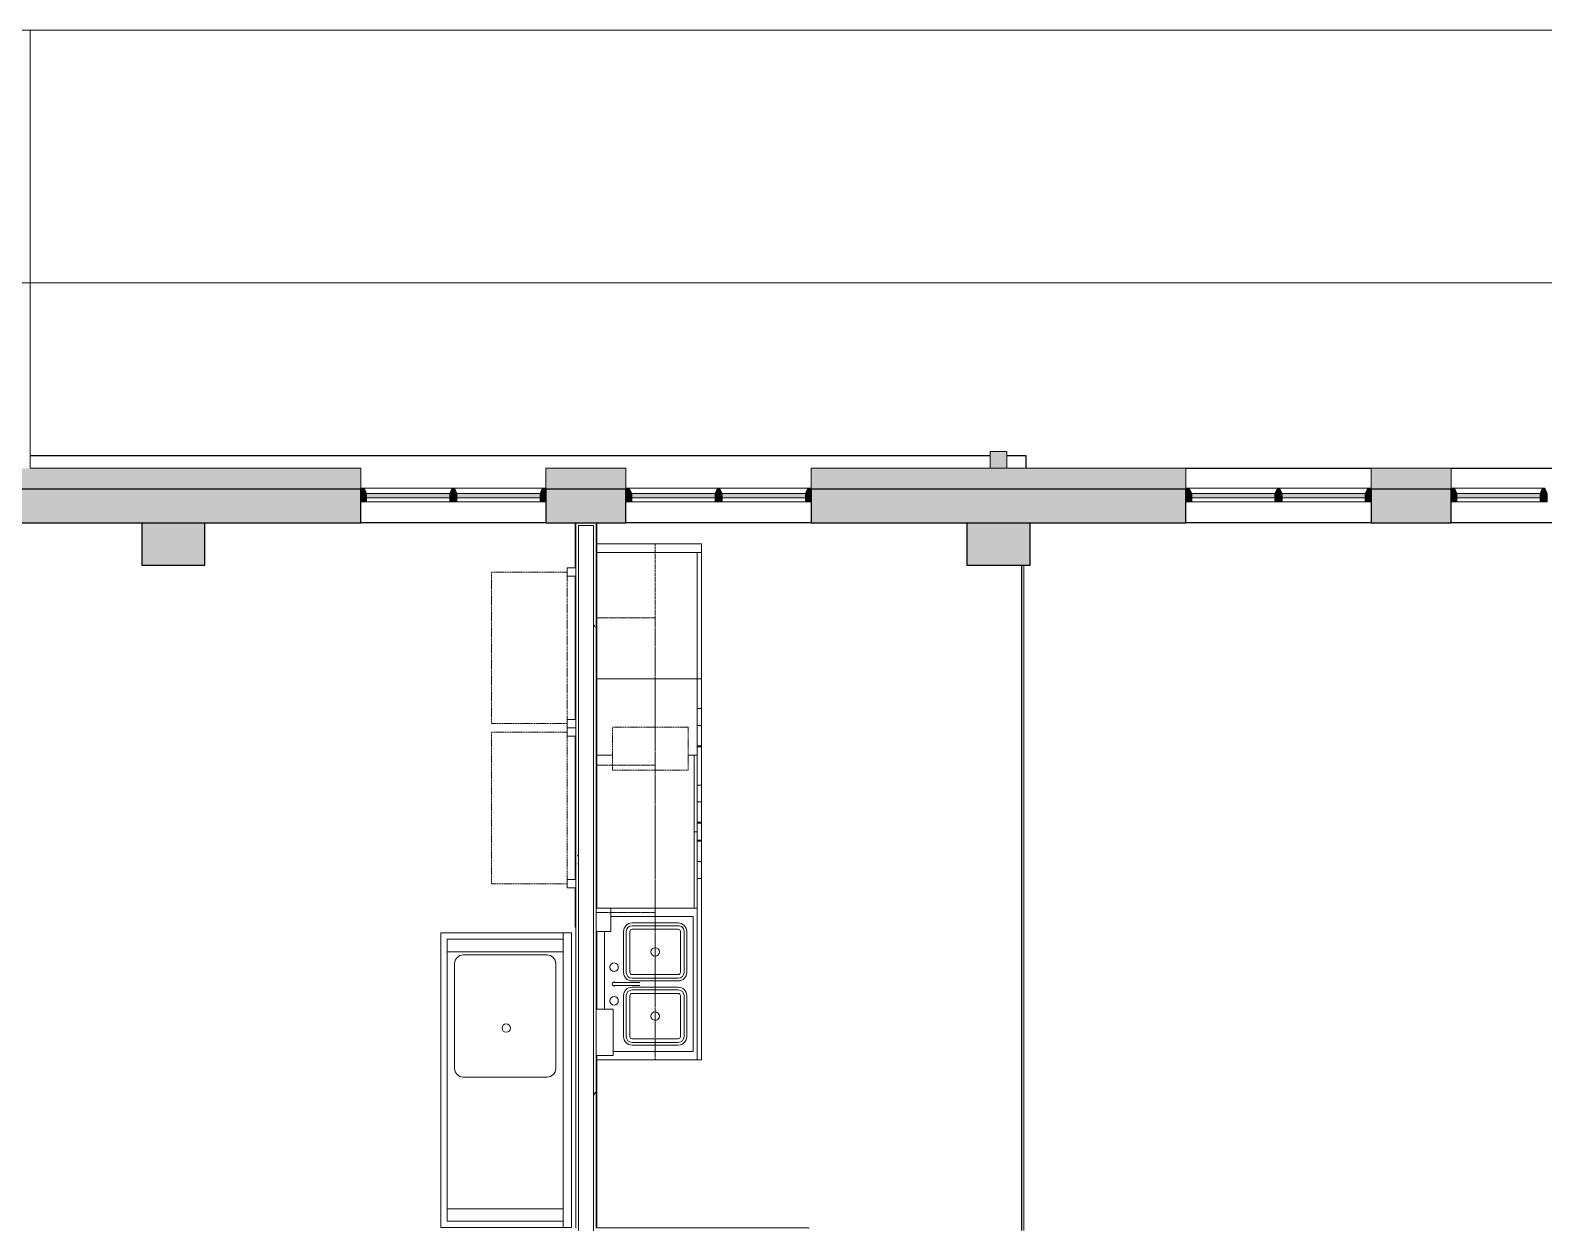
# Model space of a CAD drawing. Header units: inches. Extents: x -3640 to -1418, y -3630 to 137.
# Drawn here: x -2254.4 to -1894.9, y -394 to -109.6 of the extents above; entities that cross this region are included whole.
import ezdxf

# ---------------------------------------------------------------- set-up
doc = ezdxf.new("R2010")
doc.units = ezdxf.units.IN
doc.header["$MEASUREMENT"] = 0
for name, pattern in [('Dash 1_16_', [0.125, 0.0625, -0.0625]), ('Dash dot', [0.625, 0.25, -0.1875, 0, -0.1875]), ('Dash Small', [0.125, 0.0625, -0.0625]), ('Hidden', [0.28125, 0.1875, -0.09375]), ('Hidden Equipment- BSALS', [0.0625, 0.03125, -0.03125]), ('Hidden Equipment- LTP', [0.0625, 0.03125, -0.03125])]:
    doc.linetypes.add(name, pattern=pattern)
for name, color, linetype, lineweight in [('A-FLOR', 192, 'Continuous', 13), ('A-GENM', 13, 'Continuous', 9), ('A-GLAZ-CURT', 52, 'Continuous', 13), ('A-GLAZ-CWMG', 51, 'Continuous', 13), ('A-WALL', 113, 'Continuous', 13), ('A-WALL-PATT', 111, 'Continuous', 13), ('I-WALL', 2, 'Continuous', 13), ('L-SITE-WALL', 31, 'Continuous', 13), ('P-SANR-FIXT', 6, 'Continuous', 13), ('Q-CASE', 31, 'Continuous', 13), ('Q-SPCQ', 91, 'Continuous', 13), ('S-COLS', 52, 'Continuous', 13)]:
    doc.layers.add(name, color=color, linetype=linetype, lineweight=lineweight)
pattern_1 = [(0, (0, 0), (30.72, 7.68), [1.267, -21.773, 1.267, -21.773, -122.88]), (0, (0, 0), (30.72, 7.68), [-46.08, 1.267, -44.813, 1.267, -21.773, -53.76]), (0, (0, 0), (30.72, 7.68), [-115.2, 1.267, -14.093, 1.267, -37.133]), (120, (11.52, 3.84), (-22.011075, 22.7643), [1.267, -21.773, 1.267, -21.773, -122.88]), (120, (11.52, 3.84), (-22.011075, 22.7643), [-46.08, 1.267, -44.813, 1.267, -21.773, -53.76]), (120, (11.52, 3.84), (-22.011075, 22.7643), [-115.2, 1.267, -14.093, 1.267, -37.133]), (240, (15.36, 19.2), (-8.708925, -30.4443), [1.267, -21.773, 1.267, -21.773, -122.88]), (240, (15.36, 19.2), (-8.708925, -30.4443), [-46.08, 1.267, -44.813, 1.267, -21.773, -53.76]), (240, (15.36, 19.2), (-8.708925, -30.4443), [-115.2, 1.267, -14.093, 1.267, -37.133])]

# ---------------------------------------------------------------- blocks, each defined once
blk = doc.blocks.new('15830016-STRUCT_MARTINEZ-MOORE_CENTRAL_v2018_rvt-1-DIMENSION PLAN - LEVEL 1 _567_ - 2__ - CAD')
at = {"layer": 'A-WALL-PATT', "lineweight": 20}
h = blk.add_hatch(color=10, dxfattribs=at)
h.paths.add_polyline_path([(-1639.4, -226.64), (-1639.4, -218.64), (-1709.4, -218.64), (-1709.4, -226.64), (-1647.4, -226.64)], flags=0)
h.paths.add_polyline_path([(-1753.4, -226.64), (-1753.4, -218.64), (-1872.9, -218.64), (-1872.9, -226.64), (-1765.39, -226.64)], flags=0)
h.paths.add_polyline_path([(-1916.9, -226.64), (-1916.9, -218.64), (-1935.9, -218.64), (-1935.9, -226.64), (-1918.15, -226.64)], flags=0)
h.paths.add_polyline_path([(-1979.9, -226.64), (-1979.9, -218.64), (-2068.9, -218.64), (-2068.9, -226.64), (-1994.53, -226.64)], flags=0)
h.paths.add_polyline_path([(-2112.9, -226.64), (-2112.9, -218.64), (-2131.9, -218.64), (-2131.9, -226.64)], flags=0)
h.paths.add_polyline_path([(-2175.9, -226.64), (-2175.9, -218.64), (-2264.9, -218.64), (-2264.9, -226.64), (-2212.9, -226.64)], flags=0)
h.paths.add_polyline_path([(-2308.9, -226.64), (-2308.9, -218.64), (-2327.9, -218.64), (-2327.9, -226.64)], flags=0)
h.paths.add_polyline_path([(-2371.9, -226.64), (-2371.9, -218.64), (-2460.9, -218.64), (-2460.9, -226.64), (-2376.44, -226.64)], flags=0)
h.paths.add_polyline_path([(-2504.9, -226.64), (-2504.9, -218.64), (-2523.9, -218.64), (-2523.9, -226.64)], flags=0)
h.paths.add_polyline_path([(-2567.9, -226.64), (-2567.9, -218.64), (-2656.9, -218.64), (-2656.9, -226.64), (-2604.9, -226.64)], flags=0)
h.paths.add_polyline_path([(-2700.9, -226.64), (-2700.9, -218.64), (-2719.9, -218.64), (-2719.9, -226.64)], flags=0)
h.paths.add_polyline_path([(-2763.9, -226.64), (-2763.9, -218.64), (-2852.9, -218.64), (-2852.9, -226.64), (-2796.55, -226.64)], flags=0)
h.paths.add_polyline_path([(-2896.9, -226.64), (-2896.9, -218.64), (-2915.9, -218.64), (-2915.9, -226.64), (-2911.12, -226.64)], flags=0)
h.paths.add_polyline_path([(-2959.9, -226.64), (-2959.9, -218.64), (-3048.9, -218.64), (-3048.9, -226.64), (-2987.5, -226.64)], flags=0)
h.paths.add_polyline_path([(-3092.9, -226.64), (-3092.9, -218.64), (-3111.9, -218.64), (-3111.9, -226.64)], flags=0)
h.paths.add_polyline_path([(-3155.9, -226.64), (-3155.9, -218.64), (-3244.9, -218.64), (-3244.9, -226.64), (-3178.46, -226.64)], flags=0)
h.paths.add_polyline_path([(-3293.03, -226.64), (-3288.9, -226.64), (-3288.9, -218.64), (-3307.9, -218.64), (-3307.9, -226.64)], flags=0)
h.paths.add_polyline_path([(-3351.9, -226.64), (-3351.9, -218.64), (-3471.4, -218.64), (-3471.4, -226.64), (-3369.41, -226.64)], flags=0)
h.paths.add_polyline_path([(-3522.17, -226.64), (-3515.4, -226.64), (-3515.4, -218.64), (-3577.4, -218.64), (-3577.4, -226.64)], flags=0)
at = {"layer": 'S-COLS', "lineweight": 5}
for points in [[(-2212.9, -236.64), (-2212.9, -226.64), (-2227.9, -226.64), (-2227.9, -236.64), (-2223.68, -236.64)], [(-2031.9, -236.64), (-2016.9, -236.64), (-2016.9, -226.64), (-2031.9, -226.64)]]:
    blk.add_hatch(color=50, dxfattribs=at).paths.add_polyline_path(points, flags=0)
at = {"layer": 'A-FLOR', "color": 253, "lineweight": 25}
blk.add_line((-2018.83, -394.64), (-2018.83, -236.64), dxfattribs=at)
at = {"layer": 'A-WALL', "color": 253, "lineweight": 25}
for p, q in [((-2254.4, -210.64), (-2026.4, -210.64)), ((-2022.4, -210.64), (-2017.9, -210.64)), ((-2017.9, -210.64), (-2017.9, -213.64)), ((-1979.9, -213.64), (-1935.9, -213.64)), ((-1916.9, -213.64), (-1872.9, -213.64)), ((-2131.9, -226.64), (-2175.9, -226.64)), ((-2068.9, -226.64), (-2112.9, -226.64)), ((-1935.9, -226.64), (-1979.9, -226.64)), ((-1872.9, -226.64), (-1916.9, -226.64))]:
    blk.add_line(p, q, dxfattribs=at)
at = {"layer": 'L-SITE-WALL', "color": 253, "lineweight": 25}
for p, q in [((-2175.9, -218.64), (-2264.9, -218.64)), ((-2175.9, -226.64), (-2175.9, -218.64)), ((-2112.9, -218.64), (-2131.9, -218.64)), ((-2131.9, -218.64), (-2131.9, -226.64)), ((-2112.9, -226.64), (-2112.9, -218.64)), ((-1979.9, -218.64), (-2068.9, -218.64)), ((-2068.9, -218.64), (-2068.9, -226.64)), ((-1979.9, -226.64), (-1979.9, -218.64)), ((-1916.9, -218.64), (-1935.9, -218.64)), ((-1935.9, -218.64), (-1935.9, -226.64)), ((-1916.9, -226.64), (-1916.9, -218.64)), ((-2264.9, -226.64), (-2227.9, -226.64)), ((-2227.9, -226.64), (-2212.9, -226.64)), ((-2212.9, -226.64), (-2175.9, -226.64)), ((-2131.9, -226.64), (-2112.9, -226.64)), ((-2068.9, -226.64), (-2031.9, -226.64)), ((-2031.9, -226.64), (-2016.9, -226.64)), ((-2016.9, -226.64), (-1979.9, -226.64)), ((-1935.9, -226.64), (-1916.9, -226.64))]:
    blk.add_line(p, q, dxfattribs=at)
at = {"layer": 'S-COLS', "color": 9}
for p, q in [((-2212.9, -226.64), (-2227.9, -226.64)), ((-2016.9, -226.64), (-2031.9, -226.64))]:
    blk.add_line(p, q, dxfattribs=at)
at = {"layer": 'S-COLS', "color": 253, "lineweight": 25}
for p, q in [((-2227.9, -226.64), (-2227.9, -236.64)), ((-2212.9, -236.64), (-2212.9, -226.64)), ((-2031.9, -226.64), (-2031.9, -236.64)), ((-2016.9, -236.64), (-2016.9, -226.64)), ((-2227.9, -236.64), (-2212.9, -236.64)), ((-2031.9, -236.64), (-2016.9, -236.64))]:
    blk.add_line(p, q, dxfattribs=at)
blk = doc.blocks.new('Sink-Double- BSALS - SK--1704503-DIMENSION PLAN - LEVEL 1 _567_ - 2__ - CAD')
at = {"layer": 'P-SANR-FIXT', "color": 53, "lineweight": 9}
for p, q in [((-16, -2), (-16, -21)), ((12.5, 0), (-6, 0)), ((16, -21), (16, -1.5)), ((-14.5, -17.5), (-14.5, -6.5)), ((-12.5, -4.5), (-2.75, -4.5)), ((-0.75, -6.5), (-0.75, -17.5)), ((-0.37, -4.75), (-0.37, -5.62)), ((0.38, -5.62), (0.38, -4.75)), ((0.75, -17.5), (0.75, -6.5)), ((2.75, -4.5), (12.5, -4.5)), ((14.5, -6.5), (14.5, -17.5)), ((-16, -21), (16, -21)), ((-2.75, -19.5), (-12.5, -19.5)), ((12.5, -19.5), (2.75, -19.5))]:
    blk.add_line(p, q, dxfattribs=at)
at = {"layer": 'P-SANR-FIXT', "color": 255, "lineweight": 9}
for p, q in [((-13.85, -6.5), (-13.85, -17.5)), ((-13, -6.5), (-13, -17.5)), ((-13, -6.5), (-13, -17.5)), ((-2.75, -5.15), (-12.5, -5.15)), ((-2.75, -6), (-12.5, -6)), ((-2.75, -6), (-12.5, -6)), ((-2.25, -17.5), (-2.25, -6.5)), ((-2.25, -17.5), (-2.25, -6.5)), ((-1.4, -17.5), (-1.4, -6.5)), ((1.4, -17.5), (1.4, -6.5)), ((2.25, -6.5), (2.25, -17.5)), ((2.25, -17.5), (2.25, -6.5)), ((2.75, -5.15), (12.5, -5.15)), ((12.5, -6), (2.75, -6)), ((2.75, -6), (12.5, -6)), ((13, -17.5), (13, -6.5)), ((13, -6.5), (13, -17.5)), ((13.85, -6.5), (13.85, -17.5)), ((-12.5, -18), (-2.75, -18)), ((-12.5, -18), (-2.75, -18)), ((-12.5, -18.85), (-2.75, -18.85)), ((2.75, -18), (12.5, -18)), ((12.5, -18), (2.75, -18)), ((12.5, -18.85), (2.75, -18.85))]:
    blk.add_line(p, q, dxfattribs=at)
at = {"layer": 'P-SANR-FIXT', "color": 53, "lineweight": 9, "flags": 128}
for points in [[(-0.37, -2.25), (-0.37, -2.25), (-0.37, -2.26), (-0.37, -2.27), (-0.37, -2.28), (-0.37, -2.3), (-0.37, -2.32), (-0.37, -2.35), (-0.37, -2.38), (-0.37, -2.41), (-0.37, -2.45), (-0.37, -2.49), (-0.37, -2.53), (-0.37, -2.58), (-0.37, -2.63), (-0.37, -2.69), (-0.37, -2.74), (-0.37, -2.81), (-0.37, -2.87), (-0.37, -2.94), (-0.37, -3.01), (-0.37, -3.08), (-0.37, -3.16), (-0.37, -3.24), (-0.37, -3.32), (-0.37, -3.4), (-0.37, -3.48), (-0.37, -3.57), (-0.37, -3.66), (-0.37, -3.75), (-0.37, -3.84), (-0.37, -3.94), (-0.37, -4.03), (-0.37, -4.13), (-0.37, -4.23), (-0.37, -4.33), (-0.37, -4.42), (-0.37, -4.52), (-0.37, -4.62), (-0.37, -4.72), (-0.37, -4.75)], [(0.38, -4.75), (0.38, -4.65), (0.38, -4.55), (0.38, -4.45), (0.38, -4.35), (0.38, -4.25), (0.38, -4.16), (0.38, -4.06), (0.38, -3.96), (0.38, -3.87), (0.38, -3.78), (0.38, -3.69), (0.38, -3.6), (0.38, -3.51), (0.38, -3.42), (0.38, -3.34), (0.38, -3.26), (0.38, -3.18), (0.38, -3.1), (0.38, -3.03), (0.38, -2.96), (0.38, -2.89), (0.38, -2.82), (0.38, -2.76), (0.38, -2.7), (0.38, -2.65), (0.38, -2.59), (0.38, -2.55), (0.38, -2.5), (0.38, -2.46), (0.38, -2.42), (0.38, -2.39), (0.38, -2.35), (0.38, -2.33), (0.38, -2.31), (0.38, -2.29), (0.38, -2.27), (0.38, -2.26), (0.38, -2.25), (0.38, -2.25), (0.38, -2.25)], [(-0.37, -5.62), (-0.37, -5.72), (-0.37, -5.82), (-0.37, -5.92), (-0.37, -6.02), (-0.37, -6.12), (-0.37, -6.22), (-0.37, -6.32), (-0.37, -6.41), (-0.37, -6.51), (-0.37, -6.6), (-0.37, -6.69), (-0.37, -6.78), (-0.37, -6.87), (-0.37, -6.95), (-0.37, -7.04), (-0.37, -7.12), (-0.37, -7.2), (-0.37, -7.27), (-0.37, -7.35), (-0.37, -7.42), (-0.37, -7.49), (-0.37, -7.55), (-0.37, -7.61), (-0.37, -7.67), (-0.37, -7.73), (-0.37, -7.78), (-0.37, -7.83), (-0.37, -7.88), (-0.37, -7.92), (-0.37, -7.96), (-0.37, -7.99), (-0.37, -8.02), (-0.37, -8.05), (-0.37, -8.07), (-0.37, -8.09), (-0.37, -8.1), (-0.37, -8.11), (-0.37, -8.12), (-0.37, -8.12), (-0.37, -8.12)], [(0.38, -8.12), (0.38, -8.12), (0.38, -8.12), (0.38, -8.11), (0.38, -8.09), (0.38, -8.08), (0.38, -8.05), (0.38, -8.03), (0.38, -8), (0.38, -7.96), (0.38, -7.93), (0.38, -7.89), (0.38, -7.84), (0.38, -7.79), (0.38, -7.74), (0.38, -7.69), (0.38, -7.63), (0.38, -7.57), (0.38, -7.5), (0.38, -7.44), (0.38, -7.37), (0.38, -7.29), (0.38, -7.22), (0.38, -7.14), (0.38, -7.06), (0.38, -6.98), (0.38, -6.89), (0.38, -6.8), (0.38, -6.71), (0.38, -6.62), (0.38, -6.53), (0.38, -6.44), (0.38, -6.34), (0.38, -6.25), (0.38, -6.15), (0.38, -6.05), (0.38, -5.95), (0.38, -5.85), (0.38, -5.75), (0.38, -5.65), (0.38, -5.62)]]:
    blk.add_lwpolyline(points, dxfattribs=at)
at = {"layer": 'P-SANR-FIXT', "color": 53, "lineweight": 9}
for centre, radius, start, end in [((-4, -2.25), 1, 360, 180), ((-4, -2.25), 1, 180, 360), ((0, -2.25), 0.5, 360, 180), ((0, -2.25), 0.5, 180, 221.3753), ((0, -2.25), 0.375, 150, 180), ((0, -2.25), 0.375, 0, 30), ((0, -2.25), 0.5, 318.6247, 0), ((4, -2.25), 1, 360, 180), ((4, -2.25), 1, 180, 0), ((-12.5, -6.5), 2, 90, 180), ((-2.75, -6.5), 2, 0, 90), ((2.75, -6.5), 2, 90, 180), ((12.5, -6.5), 2, 0, 90), ((0, -8.12), 0.375, 180.1021, 218.5714), ((0, -8.12), 0.375, 321.4286, 359.8979), ((-12.5, -17.5), 2, 180, 270), ((-2.75, -17.5), 2, 270, 0), ((2.75, -17.5), 2, 180, 270), ((12.5, -17.5), 2, 270, 0)]:
    blk.add_arc(centre, radius, start, end, dxfattribs=at)
at = {"layer": 'P-SANR-FIXT', "color": 255, "lineweight": 9}
for centre, radius, start, end in [((-12.5, -6.5), 1.35, 90, 180), ((-12.5, -6.5), 0.5, 90, 180), ((-12.5, -6.5), 0.5, 90, 180), ((-2.75, -6.5), 1.35, 360, 90), ((-2.75, -6.5), 0.5, 360, 90), ((-2.75, -6.5), 0.5, 360, 90), ((2.75, -6.5), 1.35, 90, 180), ((2.75, -6.5), 0.5, 90, 180), ((2.75, -6.5), 0.5, 90, 180), ((12.5, -6.5), 1.35, 0, 90), ((12.5, -6.5), 0.5, 0, 90), ((12.5, -6.5), 0.5, 0, 90), ((-7.62, -12), 1, 0, 180), ((-7.62, -12), 1, 360, 180), ((-7.62, -12), 1, 180, 0), ((-7.62, -12), 1, 180, 360), ((7.62, -12), 1, 0, 180), ((7.62, -12), 1, 360, 180), ((7.62, -12), 1, 180, 360), ((7.62, -12), 1, 180, 360), ((-12.5, -17.5), 1.35, 180, 270), ((-12.5, -17.5), 0.5, 180, 270), ((-12.5, -17.5), 0.5, 180, 270), ((-2.75, -17.5), 0.5, 270, 360), ((-2.75, -17.5), 0.5, 270, 360), ((-2.75, -17.5), 1.35, 270, 360), ((2.75, -17.5), 1.35, 180, 270), ((2.75, -17.5), 0.5, 180, 270), ((2.75, -17.5), 0.5, 180, 270), ((12.5, -17.5), 0.5, 270, 360), ((12.5, -17.5), 1.35, 270, 0), ((12.5, -17.5), 0.5, 270, 0)]:
    blk.add_arc(centre, radius, start, end, dxfattribs=at)
blk = doc.blocks.new('15830016-PLUMB_ENCOTECH_CENTRAL_v2018_rvt-1-DIMENSION PLAN - LEVEL 1 _567_ - 2__ - CAD')
at = {"color": 161, "linetype": 'Dash dot', "lineweight": 9, "rotation": 90.00000000000044}
blk.add_blockref('Sink-Double- BSALS - SK--1704503-DIMENSION PLAN - LEVEL 1 _567_ - 2__ - CAD', (-2117.96, -336.14), dxfattribs=at)
blk = doc.blocks.new('System Panel - Winco Glass-384140-DIMENSION PLAN - LEVEL 1 _567_ - 2__ - CAD')
at = {"layer": 'A-GLAZ-CURT', "lineweight": 9}
blk.add_hatch(color=90, dxfattribs=at).paths.add_polyline_path([(-9.890625, 0), (9.890625, 0), (9.890625, 1), (-9.890625, 1)], flags=0)
at = {"layer": 'A-GLAZ-CURT', "lineweight": 20}
for p, q in [((9.890625, 1), (-9.890625, 1)), ((-9.890625, 1), (-9.890625, 0)), ((-9.890625, 0), (9.890625, 0)), ((9.890625, 0), (9.890625, 1))]:
    blk.add_line(p, q, dxfattribs=at)
blk = doc.blocks.new('Rectangular Mullion - Winco Accent Full_Left-384142-DIMENSION PLAN - LEVEL 1 _567_ - 2__ - CAD')
at = {"layer": 'A-GLAZ-CWMG', "lineweight": 9}
blk.add_hatch(color=90, dxfattribs=at).paths.add_polyline_path([(0, -2), (-1.38, -2), (-1.38, 0), (-0.79, 1.25), (0, 1.25)], flags=0)
at = {"layer": 'A-GLAZ-CWMG', "lineweight": 20}
for p, q in [((-1.38, 0), (-0.79, 1.25)), ((-1.38, -2), (-1.38, 0)), ((-0.79, 1.25), (0, 1.25)), ((0, 1.25), (0, -2)), ((0, -2), (-1.38, -2))]:
    blk.add_line(p, q, dxfattribs=at)
blk = doc.blocks.new('Rectangular Mullion - Winco Accent Full_Right-V17-DIMENSION PLAN - LEVEL 1 _567_ - 2__ - CAD')
at = {"layer": 'A-GLAZ-CWMG', "lineweight": 9}
for p, q in [((-1637.4, -762.98), (-1637.4, -782.77)), ((-1634.15, -762.4), (-1634.15, -783.35))]:
    blk.add_line(p, q, dxfattribs=at)
blk = doc.blocks.new('Rectangular Mullion - Winco Accent Full_Right-V18-DIMENSION PLAN - LEVEL 1 _567_ - 2__ - CAD')
at = {"layer": 'A-GLAZ-CWMG', "lineweight": 9}
for p, q in [((-1637.4, -741.52), (-1637.4, -761.3)), ((-1634.15, -740.93), (-1634.15, -761.88))]:
    blk.add_line(p, q, dxfattribs=at)
blk = doc.blocks.new('Rectangular Mullion - Winco Accent Full-384148-DIMENSION PLAN - LEVEL 1 _567_ - 2__ - CAD')
at = {"layer": 'A-GLAZ-CWMG', "lineweight": 9}
blk.add_hatch(color=90, dxfattribs=at).paths.add_polyline_path([(-0.84, -2), (-0.84, 0), (-0.26, 1.25), (0.26, 1.25), (0.84, 0), (0.84, -2)], flags=0)
at = {"layer": 'A-GLAZ-CWMG', "lineweight": 20}
for p, q in [((-0.84, 0), (-0.26, 1.25)), ((-0.84, -2), (-0.84, 0)), ((-0.26, 1.25), (0.26, 1.25)), ((0.26, 1.25), (0.84, 0)), ((0.84, 0), (0.84, -2)), ((0.84, -2), (-0.84, -2))]:
    blk.add_line(p, q, dxfattribs=at)
blk = doc.blocks.new('Rectangular Mullion - Winco Accent Full_Right-384151-DIMENSION PLAN - LEVEL 1 _567_ - 2__ - CAD')
at = {"layer": 'A-GLAZ-CWMG', "lineweight": 9}
blk.add_hatch(color=90, dxfattribs=at).paths.add_polyline_path([(0, -2), (0, 1.25), (-0.79, 1.25), (-1.38, 0), (-1.38, -2)], flags=0)
at = {"layer": 'A-GLAZ-CWMG', "lineweight": 20}
for p, q in [((-0.79, 1.25), (-1.38, 0)), ((-1.38, 0), (-1.38, -2)), ((0, 1.25), (-0.79, 1.25)), ((0, -2), (0, 1.25)), ((-1.38, -2), (0, -2))]:
    blk.add_line(p, q, dxfattribs=at)
blk = doc.blocks.new('Basic Wall _ B3-4 7_8_-BSALS - ___-3567858-DIMENSION PLAN - LEVEL 1 _567_ - 2__ - CAD')
at = {"layer": 'I-WALL', "lineweight": 20}
for q in [(-2119.83, -394.02), (-2069.52, -394.14)]:
    blk.add_line((-2069.4, -394.02), q, dxfattribs=at)
blk = doc.blocks.new('Sink- Basin_Washboard- BSALS - 48_W-V36-DIMENSION PLAN - LEVEL 1 _567_ - 2__ - CAD')
at = {"layer": 'P-SANR-FIXT', "lineweight": 9}
for p, q in [((-34.38, -18.16), (-34.38, 12.84)), ((-34.38, 12.84), (35.62, 12.84)), ((35.62, 10.84), (-34.38, 10.84)), ((-32.88, 10.84), (-32.88, -16.66)), ((-29.88, 10.84), (-29.88, -16.66)), ((31.12, 10.84), (31.12, -16.66)), ((34.12, -16.66), (34.12, 10.84)), ((35.62, 12.84), (35.62, -18.16)), ((-2.13, 9.09), (-27.13, 9.09)), ((-29.13, 7.09), (-29.13, -12.91)), ((-0.13, 7.09), (-0.13, -12.91)), ((-32.88, -16.66), (34.12, -16.66)), ((-27.13, -14.91), (-2.13, -14.91)), ((35.62, -18.16), (-34.38, -18.16))]:
    blk.add_line(p, q, dxfattribs=at)
for centre, radius, start, end in [((-27.13, 7.09), 2, 90, 180), ((-2.13, 7.09), 2, 360, 90), ((-11.76, -2.66), 1, 0, 180), ((-11.76, -2.66), 1, 180, 360), ((-27.13, -12.91), 2, 180, 270), ((-2.13, -12.91), 2, 270, 0)]:
    blk.add_arc(centre, radius, start, end, dxfattribs=at)
blk = doc.blocks.new('Basic Wall _ B3-4 7_8_-BSALS - ___-3567891-DIMENSION PLAN - LEVEL 1 _567_ - 2__ - CAD')
at = {"layer": 'I-WALL', "lineweight": 20}
for p, q in [((-2124.96, -237.31), (-2124.96, -226.64)), ((-2124.96, -273.31), (-2124.96, -239.31)), ((-2124.96, -311.31), (-2124.96, -277.31)), ((-2124.96, -322.64), (-2124.96, -313.31)), ((-2124.83, -322.64), (-2124.96, -322.64))]:
    blk.add_line(p, q, dxfattribs=at)
blk = doc.blocks.new('Basic Wall _ B3-4 7_8_-BSALS - ___-3567890-DIMENSION PLAN - LEVEL 1 _567_ - 2__ - CAD')
at = {"layer": 'I-WALL', "lineweight": 20}
for p, q in [((-2119.96, -226.64), (-2119.96, -231.64)), ((-2119.83, -231.64), (-2119.83, -226.64)), ((-2119.96, -231.64), (-2119.96, -233.64)), ((-2119.96, -233.64), (-2119.96, -263.64)), ((-2119.83, -233.64), (-2119.83, -231.64)), ((-2119.83, -263.64), (-2119.83, -233.64)), ((-2119.96, -263.64), (-2119.96, -318.14)), ((-2119.83, -318.14), (-2119.83, -263.64)), ((-2119.96, -323.64), (-2119.96, -342.14)), ((-2119.83, -342.14), (-2119.83, -323.64)), ((-2119.96, -353.14), (-2119.96, -354.14)), ((-2119.96, -354.14), (-2119.96, -354.31)), ((-2119.83, -354.14), (-2119.83, -353.14)), ((-2119.83, -394.02), (-2119.83, -354.14))]:
    blk.add_line(p, q, dxfattribs=at)
blk = doc.blocks.new('Countertop- BSALS - PL - 34_H-3874092-DIMENSION PLAN - LEVEL 1 _567_ - 2__ - CAD')
at = {"layer": 'Q-CASE', "lineweight": 20}
for p, q in [((-60.51, 0), (-60.51, -25)), ((-60.51, -25), (-60.51, 0)), ((-60.51, 0), (-59.51, 0)), ((-48.51, 0), (-30.01, 0)), ((-24.51, 0), (61.99, 0)), ((61.99, -25), (61.99, 0)), ((61.99, 0), (61.99, -25)), ((-60.51, -25), (61.99, -25)), ((61.99, -25), (-60.51, -25))]:
    blk.add_line(p, q, dxfattribs=at)
blk = doc.blocks.new('Casework- Double Door- BSALS - 34_H-3874118-DIMENSION PLAN - LEVEL 1 _567_ - 2__ - CAD')
at = {"layer": 'Q-CASE', "lineweight": 20}
for p, q in [((-41.26, -24), (-41.26, 0)), ((-41.26, 0), (-40.26, 0)), ((-29.26, 0), (-10.76, 0)), ((-5.26, -3.5), (-5.26, -24)), ((-5.26, -24), (-41.26, -24))]:
    blk.add_line(p, q, dxfattribs=at)
blk = doc.blocks.new('Coffeemaker Keurig Single Cup B200 - LTP - Coffee Dispenser-3236405-DIMENSION PLAN - LEVEL 1 _567_ - 2__ - CAD')
at = {"layer": 'Q-SPCQ', "linetype": 'Hidden Equipment- LTP', "lineweight": 20}
for p, q in [((0, 0), (-10.25, 0)), ((-10.25, 0), (-10.25, -18)), ((0, -18), (0, 0)), ((-10.25, -18), (0, -18)), ((-10.25, -18), (0, -18))]:
    blk.add_line(p, q, dxfattribs=at)
blk = doc.blocks.new('Equip- Lab-Shelving System-Wall Mounted- 5 Shelves- BSALS - 36_ Wide-3245394-DIMENSION PLAN - LEVEL 1 _567_ - 2__ - CAD')
at = {"layer": 'Q-SPCQ', "lineweight": 20}
for p, q in [((-19.26, -22), (-17.26, -22)), ((-19.26, -22), (-19.26, -24)), ((-17.26, -24), (-19.26, -24)), ((-17.26, -24), (-17.26, -22)), ((16.74, -22), (18.74, -22)), ((16.74, -22), (16.74, -24)), ((18.74, -24), (16.74, -24)), ((18.74, -24), (18.74, -22))]:
    blk.add_line(p, q, dxfattribs=at)
at = {"layer": 'Q-SPCQ', "linetype": 'Dash 1_16_', "lineweight": 9}
for p, q in [((-18.26, -42), (-18.26, -24)), ((-18.26, -24), (17.74, -24)), ((17.74, -24), (17.74, -42)), ((17.74, -42), (-18.26, -42))]:
    blk.add_line(p, q, dxfattribs=at)
blk = doc.blocks.new('Casework- Double Door w Double Drawer- BSALS - 36_H 34H-3874137-DIMENSION PLAN - LEVEL 1 _567_ - 2__ - CAD')
at = {"layer": 'Q-CASE', "lineweight": 20}
for p, q in [((-41.43, 0), (-5.1, 0)), ((-5.1, 0), (-5.1, -3.86)), ((-41.43, -24), (-41.43, -3.5)), ((-23.26, -23.25), (-41.43, -23.25)), ((-41.43, -23.25), (-41.43, -24)), ((-41.43, -24), (-41.43, -23.25)), ((-41.43, -23.25), (-23.26, -23.25)), ((-5.1, -24), (-41.43, -24)), ((-41.43, -24), (-23.26, -24)), ((-34.35, -24), (-41.43, -24)), ((-30.35, -24), (-34.35, -24)), ((-30.35, -24), (-34.35, -24)), ((-34.35, -24), (-34.35, -25)), ((-34.35, -25), (-34.35, -24)), ((-34.35, -24), (-30.35, -24)), ((-34.35, -25), (-30.35, -25)), ((-30.35, -25), (-34.35, -25)), ((-23.26, -24), (-30.35, -24)), ((-30.35, -25), (-30.35, -24)), ((-30.35, -24), (-30.35, -25)), ((-25.51, -24), (-25.51, -25)), ((-25.26, -24), (-25.51, -24)), ((-25.51, -24), (-25.26, -24)), ((-25.51, -25), (-25.51, -24)), ((-25.51, -25), (-25.26, -25)), ((-25.26, -25), (-25.51, -25)), ((-25.26, -25), (-25.26, -24)), ((-25.26, -24), (-25.26, -25)), ((-5.1, -23.25), (-23.26, -23.25)), ((-23.26, -23.25), (-23.26, -24)), ((-23.26, -24), (-23.26, -23.25)), ((-23.26, -23.25), (-5.1, -23.25)), ((-23.26, -24), (-23.26, -23.25)), ((-23.26, -23.25), (-23.26, -24)), ((-23.26, -24), (-5.1, -24)), ((-16.18, -24), (-23.26, -24)), ((-21.01, -24), (-21.26, -24)), ((-21.26, -24), (-21.26, -25)), ((-21.26, -25), (-21.26, -24)), ((-21.26, -24), (-21.01, -24)), ((-21.26, -25), (-21.01, -25)), ((-21.01, -25), (-21.26, -25)), ((-21.01, -25), (-21.01, -24)), ((-21.01, -24), (-21.01, -25)), ((-12.18, -24), (-16.18, -24)), ((-12.18, -24), (-16.18, -24)), ((-16.18, -24), (-16.18, -25)), ((-16.18, -25), (-16.18, -24)), ((-16.18, -24), (-12.18, -24)), ((-16.18, -25), (-12.18, -25)), ((-12.18, -25), (-16.18, -25)), ((-5.1, -24), (-12.18, -24)), ((-12.18, -25), (-12.18, -24)), ((-12.18, -24), (-12.18, -25)), ((-5.1, -21.86), (-5.1, -24)), ((-5.1, -24), (-5.1, -23.25)), ((-5.1, -23.25), (-5.1, -24))]:
    blk.add_line(p, q, dxfattribs=at)
blk = doc.blocks.new('Casework- Double Door- BSALS1 - 18_-3290944-DIMENSION PLAN - LEVEL 1 _567_ - 2__ - CAD')
at = {"layer": 'Q-CASE', "lineweight": 20}
for p, q in [((-38.26, -24), (-38.26, 0)), ((-38.26, 0), (-8.26, 0)), ((-8.26, 0), (-8.26, -24)), ((-8.26, -24), (-38.26, -24))]:
    blk.add_line(p, q, dxfattribs=at)
blk = doc.blocks.new('Casework- Upper- Single Door- BSALS - Light Skirt On-3873962-DIMENSION PLAN - LEVEL 1 _567_ - 2__ - CAD')
at = {"layer": 'Q-CASE', "linetype": 'Hidden'}
for p, q in [((-8.01, -14), (-8.01, 0)), ((-8.01, 0), (9.49, 0)), ((9.49, 0), (9.49, -14)), ((9.49, -14), (-8.01, -14))]:
    blk.add_line(p, q, dxfattribs=at)
blk = doc.blocks.new('Countertop- BSALS - PL - 36_H-3290915-DIMENSION PLAN - LEVEL 1 _567_ - 2__ - CAD')
at = {"layer": 'Q-CASE', "lineweight": 20}
for p, q in [((15.74, 0), (-14.26, 0)), ((-14.26, 0), (-14.26, -25)), ((-14.26, -25), (-14.26, 0)), ((-14.26, 0), (15.74, 0)), ((15.74, -25), (15.74, 0)), ((15.74, 0), (15.74, -25)), ((-14.26, -25), (15.74, -25)), ((15.74, -25), (-14.26, -25))]:
    blk.add_line(p, q, dxfattribs=at)
blk = doc.blocks.new('Casework- Single Door w Single Drawer- BSALS - 34_H-3874150-DIMENSION PLAN - LEVEL 1 _567_ - 2__ - CAD')
at = {"layer": 'Q-CASE', "lineweight": 20}
for p, q in [((-32.35, -3.86), (-32.35, 0)), ((-32.35, 0), (-14.18, 0)), ((-14.18, 0), (-14.18, -24)), ((-32.35, -24), (-32.35, -21.86)), ((-14.18, -24), (-32.35, -24)), ((-30.1, -24), (-30.35, -24)), ((-30.35, -24), (-30.35, -25)), ((-30.35, -25), (-30.35, -24)), ((-30.35, -24), (-30.1, -24)), ((-30.35, -25), (-30.1, -25)), ((-30.1, -25), (-30.35, -25)), ((-30.1, -25), (-30.1, -24)), ((-30.1, -24), (-30.1, -25)), ((-21.26, -24), (-25.26, -24)), ((-25.26, -24), (-25.26, -25)), ((-25.26, -25), (-25.26, -24)), ((-25.26, -24), (-21.26, -24)), ((-25.26, -25), (-21.26, -25)), ((-21.26, -25), (-25.26, -25)), ((-21.26, -25), (-21.26, -24)), ((-21.26, -24), (-21.26, -25))]:
    blk.add_line(p, q, dxfattribs=at)
blk = doc.blocks.new('Casework- Upper- Double Door- BSALS - Light Skirt Off-3874043-DIMENSION PLAN - LEVEL 1 _567_ - 2__ - CAD')
at = {"layer": 'Q-CASE', "linetype": 'Hidden'}
for p, q in [((-16.76, -14), (-16.76, 0)), ((-16.76, 0), (18.24, 0)), ((18.24, 0), (18.24, -14)), ((18.24, -14), (-16.76, -14))]:
    blk.add_line(p, q, dxfattribs=at)
at = {"layer": 'Q-CASE', "linetype": 'Dash Small'}
blk.add_line((-16.76, -14), (18.24, -14), dxfattribs=at)
blk.add_line((-16.76, -14), (18.24, -14), dxfattribs=at)
blk = doc.blocks.new('Equip- Lab- Paper Towel Dispenser- Surface Mounted- BSALS - PAPER TOWEL DISPENSER _OF_CI_-3728276-DIMENSION PLAN - LEVEL 1 _567_ - 2__ - CAD')
at = {"layer": 'Q-SPCQ'}
for p, q in [((-2119.96, -353.14), (-2119.96, -342.14)), ((-2115.96, -342.14), (-2119.96, -342.14)), ((-2115.96, -342.14), (-2115.96, -353.14)), ((-2119.96, -353.14), (-2115.96, -353.14))]:
    blk.add_line(p, q, dxfattribs=at)
blk = doc.blocks.new('Equip- Lab- Soap Dispenser- Surface Mounted- BSALS - SOAP DISPENSER _OF_CI_-3728274-DIMENSION PLAN - LEVEL 1 _567_ - 2__ - CAD')
at = {"layer": 'Q-SPCQ'}
for p, q in [((-2119.96, -323.64), (-2119.96, -318.14)), ((-2116.46, -318.14), (-2119.96, -318.14)), ((-2116.46, -318.14), (-2116.46, -323.64)), ((-2119.96, -323.64), (-2116.46, -323.64))]:
    blk.add_line(p, q, dxfattribs=at)
blk = doc.blocks.new('Down Spouts3 - Down Spouts-4005655-DIMENSION PLAN - LEVEL 1 _567_ - 2__ - CAD')
at = {"layer": 'A-GENM'}
h = blk.add_hatch(color=90, dxfattribs=at)
h.paths.add_polyline_path([(-2022.4, -213.65), (-2022.4, -209.65), (-2026.4, -209.65), (-2026.4, -213.65)], flags=0)
h.paths.add_polyline_path([(-2614.4, -213.65), (-2610.4, -213.65), (-2610.4, -209.65), (-2614.4, -209.65)], flags=0)
h.paths.add_polyline_path([(-3202.4, -213.65), (-3198.4, -213.65), (-3198.4, -209.65), (-3202.4, -209.65)], flags=0)
for p, q in [((-2022.4, -209.65), (-2026.4, -209.65)), ((-2026.4, -209.65), (-2026.4, -213.65)), ((-2022.4, -213.65), (-2022.4, -209.65)), ((-2026.4, -213.65), (-2022.4, -213.65))]:
    blk.add_line(p, q, dxfattribs=at)

msp = doc.modelspace()

# ---------------------------------------------------------------- linework, layer by layer
at = {"layer": 'A-FLOR', "lineweight": 20}
for p, q in [((-1634.4, -109.64), (-2700.9, -109.64)), ((-2254.4, -109.64), (-2254.4, -169.64)), ((-2254.4, -169.64), (-1634.4, -169.64))]:
    msp.add_line(p, q, dxfattribs=at)
at = {"layer": 'A-WALL', "lineweight": 20}
msp.add_line((-2254.4, -169.64), (-2383.4, -169.64), dxfattribs=at)

# ---------------------------------------------------------------- block references
at = {"lineweight": 5}
msp.add_blockref('15830016-STRUCT_MARTINEZ-MOORE_CENTRAL_v2018_rvt-1-DIMENSION PLAN - LEVEL 1 _567_ - 2__ - CAD', (0, 0), dxfattribs=at)

# ---------------------------------------------------------------- next in the draw order: hatches: boundary and pattern name
at = {"layer": 'A-WALL-PATT', "lineweight": 20}
h = msp.add_hatch(color=10, dxfattribs=at)
h.paths.add_polyline_path([(-3590.4, -226.64), (-3515.4, -226.64), (-3515.4, -213.64), (-3590.4, -213.64)], flags=0)
h.paths.add_polyline_path([(-3471.4, -226.64), (-3351.9, -226.64), (-3351.9, -213.64), (-3471.4, -213.64)], flags=0)
h.paths.add_polyline_path([(-3288.9, -226.64), (-3288.9, -213.64), (-3307.9, -213.64), (-3307.9, -226.64), (-3293.03, -226.64)], flags=0)
h.paths.add_polyline_path([(-3244.9, -226.64), (-3155.9, -226.64), (-3155.9, -213.64), (-3244.9, -213.64)], flags=0)
h.paths.add_polyline_path([(-3111.9, -226.64), (-3092.9, -226.64), (-3092.9, -213.64), (-3111.9, -213.64)], flags=0)
h.paths.add_polyline_path([(-3048.9, -226.64), (-2959.9, -226.64), (-2959.9, -213.64), (-3048.9, -213.64)], flags=0)
h.paths.add_polyline_path([(-2911.12, -226.64), (-2896.9, -226.64), (-2896.9, -213.64), (-2915.9, -213.64), (-2915.9, -226.64)], flags=0)
h.paths.add_polyline_path([(-2852.9, -226.64), (-2763.9, -226.64), (-2763.9, -213.64), (-2852.9, -213.64)], flags=0)
h.paths.add_polyline_path([(-2700.9, -226.64), (-2700.9, -213.64), (-2719.9, -213.64), (-2719.9, -226.64)], flags=0)
h.paths.add_polyline_path([(-2656.9, -226.64), (-2567.9, -226.64), (-2567.9, -213.64), (-2656.9, -213.64)], flags=0)
h.paths.add_polyline_path([(-2523.9, -226.64), (-2504.9, -226.64), (-2504.9, -213.64), (-2523.9, -213.64)], flags=0)
h.paths.add_polyline_path([(-2460.9, -226.64), (-2371.9, -226.64), (-2371.9, -213.64), (-2460.9, -213.64)], flags=0)
h.paths.add_polyline_path([(-2327.9, -226.64), (-2308.9, -226.64), (-2308.9, -213.64), (-2327.9, -213.64)], flags=0)
h.paths.add_polyline_path([(-2264.9, -226.64), (-2175.9, -226.64), (-2175.9, -213.64), (-2264.9, -213.64)], flags=0)
h.paths.add_polyline_path([(-2112.9, -226.64), (-2112.9, -213.64), (-2131.9, -213.64), (-2131.9, -226.64)], flags=0)
h.paths.add_polyline_path([(-2068.9, -226.64), (-1979.9, -226.64), (-1979.9, -213.64), (-2068.9, -213.64)], flags=0)
h.paths.add_polyline_path([(-1935.9, -226.64), (-1916.9, -226.64), (-1916.9, -213.64), (-1935.9, -213.64)], flags=0)
h.paths.add_polyline_path([(-1872.9, -226.64), (-1753.4, -226.64), (-1753.4, -213.64), (-1872.9, -213.64)], flags=0)
h.paths.add_polyline_path([(-1709.4, -226.64), (-1647.4, -226.64), (-1647.4, -213.64), (-1709.4, -213.64)], flags=0)
at = {"layer": 'A-WALL-PATT', "lineweight": 9}
h = msp.add_hatch(dxfattribs=at)
h.set_pattern_fill('FP_1', color=256, style=0, pattern_type=2)
h.set_pattern_definition(pattern_1)
h.paths.add_polyline_path([(-2124.83, -394.14), (-2124.21, -394.14), (-2124.21, -226.64), (-2124.83, -226.64), (-2124.83, -386.68)], flags=0)
h = msp.add_hatch(dxfattribs=at)
h.set_pattern_fill('FP_1', color=256, style=0, pattern_type=2)
h.set_pattern_definition(pattern_1)
h.paths.add_polyline_path([(-2119.96, -394.14), (-2119.96, -226.64), (-2124.21, -226.64), (-2124.21, -227.27), (-2120.58, -227.27), (-2120.58, -394.14)], flags=0)

# ---------------------------------------------------------------- next in the draw order: linework, layer by layer
at = {"layer": 'A-FLOR', "lineweight": 20}
msp.add_line((-2018.4, -236.64), (-2018.4, -394.64), dxfattribs=at)
at = {"layer": 'A-WALL', "lineweight": 20}
for p, q in [((-2254.4, -213.64), (-2254.4, -169.64)), ((-2175.9, -213.64), (-2254.4, -213.64)), ((-2175.9, -226.64), (-2175.9, -213.64)), ((-2112.9, -213.64), (-2131.9, -213.64)), ((-2131.9, -213.64), (-2131.9, -226.64)), ((-2112.9, -226.64), (-2112.9, -213.64)), ((-1979.9, -213.64), (-2068.9, -213.64)), ((-2068.9, -213.64), (-2068.9, -226.64)), ((-1979.9, -226.64), (-1979.9, -213.64)), ((-1916.9, -213.64), (-1935.9, -213.64)), ((-1935.9, -213.64), (-1935.9, -226.64)), ((-1916.9, -226.64), (-1916.9, -213.64)), ((-2264.9, -226.64), (-2175.9, -226.64)), ((-2131.9, -226.64), (-2112.9, -226.64)), ((-2068.9, -226.64), (-1979.9, -226.64)), ((-1935.9, -226.64), (-1916.9, -226.64))]:
    msp.add_line(p, q, dxfattribs=at)
at = {"layer": 'A-WALL'}
for p, q in [((-2124.21, -394.77), (-2124.21, -227.27)), ((-2120.58, -227.27), (-2124.21, -227.27)), ((-2120.58, -394.77), (-2120.58, -227.27))]:
    msp.add_line(p, q, dxfattribs=at)
at = {"layer": 'I-WALL', "lineweight": 20}
for p, q in [((-2124.83, -226.64), (-2124.83, -237.31)), ((-2119.96, -318.14), (-2119.96, -226.64)), ((-2124.83, -239.31), (-2124.83, -273.31)), ((-2124.83, -277.31), (-2124.83, -311.31)), ((-2124.83, -313.31), (-2124.83, -394.14)), ((-2119.96, -342.14), (-2119.96, -323.64)), ((-2119.96, -394.14), (-2119.96, -353.14))]:
    msp.add_line(p, q, dxfattribs=at)

# ---------------------------------------------------------------- next in the draw order: block references
at = {"lineweight": 5}
msp.add_blockref('15830016-PLUMB_ENCOTECH_CENTRAL_v2018_rvt-1-DIMENSION PLAN - LEVEL 1 _567_ - 2__ - CAD', (0, 0), dxfattribs=at)
at = {"layer": 'A-GENM'}
msp.add_blockref('Down Spouts3 - Down Spouts-4005655-DIMENSION PLAN - LEVEL 1 _567_ - 2__ - CAD', (0, 0), dxfattribs=at)
at = {"layer": 'A-GLAZ-CURT', "lineweight": 9, "rotation": 180}
for p in [(-2164.63, -219.64), (-2143.16, -219.64), (-2101.63, -219.64), (-2080.16, -219.64), (-1968.63, -219.64), (-1947.16, -219.64), (-1905.63, -219.64)]:
    msp.add_blockref('System Panel - Winco Glass-384140-DIMENSION PLAN - LEVEL 1 _567_ - 2__ - CAD', p, dxfattribs=at)
at = {"layer": 'A-GLAZ-CWMG', "lineweight": 9, "extrusion": (0, 0, -1)}
for name, p in [('Rectangular Mullion - Winco Accent Full_Left-384142-DIMENSION PLAN - LEVEL 1 _567_ - 2__ - CAD', (2175.9, -219.64)), ('Rectangular Mullion - Winco Accent Full-384148-DIMENSION PLAN - LEVEL 1 _567_ - 2__ - CAD', (2153.9, -219.64)), ('Rectangular Mullion - Winco Accent Full_Left-384142-DIMENSION PLAN - LEVEL 1 _567_ - 2__ - CAD', (2112.9, -219.64)), ('Rectangular Mullion - Winco Accent Full-384148-DIMENSION PLAN - LEVEL 1 _567_ - 2__ - CAD', (2090.9, -219.64)), ('Rectangular Mullion - Winco Accent Full_Left-384142-DIMENSION PLAN - LEVEL 1 _567_ - 2__ - CAD', (1979.9, -219.64)), ('Rectangular Mullion - Winco Accent Full-384148-DIMENSION PLAN - LEVEL 1 _567_ - 2__ - CAD', (1957.9, -219.64)), ('Rectangular Mullion - Winco Accent Full_Left-384142-DIMENSION PLAN - LEVEL 1 _567_ - 2__ - CAD', (1916.9, -219.64)), ('Rectangular Mullion - Winco Accent Full-384148-DIMENSION PLAN - LEVEL 1 _567_ - 2__ - CAD', (1894.9, -219.64))]:
    msp.add_blockref(name, p, dxfattribs=at)
at = {"layer": 'A-GLAZ-CWMG', "lineweight": 9}
for name, p, rotation in [('Rectangular Mullion - Winco Accent Full_Right-V18-DIMENSION PLAN - LEVEL 1 _567_ - 2__ - CAD', (-2916.04, 1415.75), 90.00000000000034), ('Rectangular Mullion - Winco Accent Full_Right-V17-DIMENSION PLAN - LEVEL 1 _567_ - 2__ - CAD', (-2916.04, 1415.75), 90.0000000000004), ('Rectangular Mullion - Winco Accent Full_Right-V18-DIMENSION PLAN - LEVEL 1 _567_ - 2__ - CAD', (-2853.04, 1415.75), 90.00000000000034), ('Rectangular Mullion - Winco Accent Full_Right-V17-DIMENSION PLAN - LEVEL 1 _567_ - 2__ - CAD', (-2853.04, 1415.75), 90.0000000000004), ('Rectangular Mullion - Winco Accent Full_Right-V18-DIMENSION PLAN - LEVEL 1 _567_ - 2__ - CAD', (-2720.04, 1415.75), 90.00000000000034), ('Rectangular Mullion - Winco Accent Full_Right-V17-DIMENSION PLAN - LEVEL 1 _567_ - 2__ - CAD', (-2720.04, 1415.75), 90.0000000000004), ('Rectangular Mullion - Winco Accent Full_Right-V18-DIMENSION PLAN - LEVEL 1 _567_ - 2__ - CAD', (-2657.04, 1415.75), 90.00000000000034)]:
    msp.add_blockref(name, p, dxfattribs=dict(at, rotation=rotation))
for p in [(-2131.9, -219.64), (-2068.9, -219.64), (-1935.9, -219.64)]:
    msp.add_blockref('Rectangular Mullion - Winco Accent Full_Right-384151-DIMENSION PLAN - LEVEL 1 _567_ - 2__ - CAD', p, dxfattribs=at)
at = {"layer": 'I-WALL', "lineweight": 20}
for name in ['Basic Wall _ B3-4 7_8_-BSALS - ___-3567891-DIMENSION PLAN - LEVEL 1 _567_ - 2__ - CAD', 'Basic Wall _ B3-4 7_8_-BSALS - ___-3567890-DIMENSION PLAN - LEVEL 1 _567_ - 2__ - CAD', 'Basic Wall _ B3-4 7_8_-BSALS - ___-3567858-DIMENSION PLAN - LEVEL 1 _567_ - 2__ - CAD']:
    msp.add_blockref(name, (0, 0), dxfattribs=at)
at = {"layer": 'P-SANR-FIXT', "lineweight": 9, "rotation": 269.9999999999996}
msp.add_blockref('Sink- Basin_Washboard- BSALS - 48_W-V36-DIMENSION PLAN - LEVEL 1 _567_ - 2__ - CAD', (-2138.68, -358.37), dxfattribs=at)
at = {"layer": 'Q-CASE', "lineweight": 20}
for name, p, rotation in [('Countertop- BSALS - PL - 34_H-3874092-DIMENSION PLAN - LEVEL 1 _567_ - 2__ - CAD', (-2119.96, -293.63), 90.00000000000026), ('Casework- Upper- Single Door- BSALS - Light Skirt On-3873962-DIMENSION PLAN - LEVEL 1 _567_ - 2__ - CAD', (-2119.96, -241.13), 90.00000000000017), ('Casework- Double Door- BSALS1 - 18_-3290944-DIMENSION PLAN - LEVEL 1 _567_ - 2__ - CAD', (-2119.96, -225.38), 89.99999999999962), ('Countertop- BSALS - PL - 36_H-3290915-DIMENSION PLAN - LEVEL 1 _567_ - 2__ - CAD', (-2119.96, -249.38), 90.00000000000026), ('Casework- Upper- Double Door- BSALS - Light Skirt Off-3874043-DIMENSION PLAN - LEVEL 1 _567_ - 2__ - CAD', (-2119.96, -267.38), 90.00000000000017), ('Casework- Single Door w Single Drawer- BSALS - 34_H-3874150-DIMENSION PLAN - LEVEL 1 _567_ - 2__ - CAD', (-2119.96, -249.46), 89.99999999999962), ('Casework- Double Door w Double Drawer- BSALS - 36_H 34H-3874137-DIMENSION PLAN - LEVEL 1 _567_ - 2__ - CAD', (-2119.96, -276.71), 89.99999999999962), ('Casework- Upper- Double Door- BSALS - Light Skirt Off-3874043-DIMENSION PLAN - LEVEL 1 _567_ - 2__ - CAD', (-2119.96, -302.38), 90.00000000000017), ('Casework- Double Door- BSALS - 34_H-3874118-DIMENSION PLAN - LEVEL 1 _567_ - 2__ - CAD', (-2119.96, -312.88), 89.99999999999962), ('Casework- Upper- Double Door- BSALS - Light Skirt Off-3874043-DIMENSION PLAN - LEVEL 1 _567_ - 2__ - CAD', (-2119.96, -337.38), 90.00000000000017)]:
    msp.add_blockref(name, p, dxfattribs=dict(at, rotation=rotation))
at = {"layer": 'Q-SPCQ', "linetype": 'Hidden Equipment- BSALS', "lineweight": 20}
for name, p, rotation in [('Equip- Lab-Shelving System-Wall Mounted- 5 Shelves- BSALS - 36_ Wide-3245394-DIMENSION PLAN - LEVEL 1 _567_ - 2__ - CAD', (-2102.83, -256.57), 270), ('Equip- Lab-Shelving System-Wall Mounted- 5 Shelves- BSALS - 36_ Wide-3245394-DIMENSION PLAN - LEVEL 1 _567_ - 2__ - CAD', (-2102.83, -294.57), 270), ('Coffeemaker Keurig Single Cup B200 - LTP - Coffee Dispenser-3236405-DIMENSION PLAN - LEVEL 1 _567_ - 2__ - CAD', (-2116.1, -275.14), 89.99999999999982)]:
    msp.add_blockref(name, p, dxfattribs=dict(at, rotation=rotation))
for name in ['Equip- Lab- Soap Dispenser- Surface Mounted- BSALS - SOAP DISPENSER _OF_CI_-3728274-DIMENSION PLAN - LEVEL 1 _567_ - 2__ - CAD', 'Equip- Lab- Paper Towel Dispenser- Surface Mounted- BSALS - PAPER TOWEL DISPENSER _OF_CI_-3728276-DIMENSION PLAN - LEVEL 1 _567_ - 2__ - CAD']:
    msp.add_blockref(name, (0, 0), dxfattribs=at)

doc.saveas('drawing.dxf')
